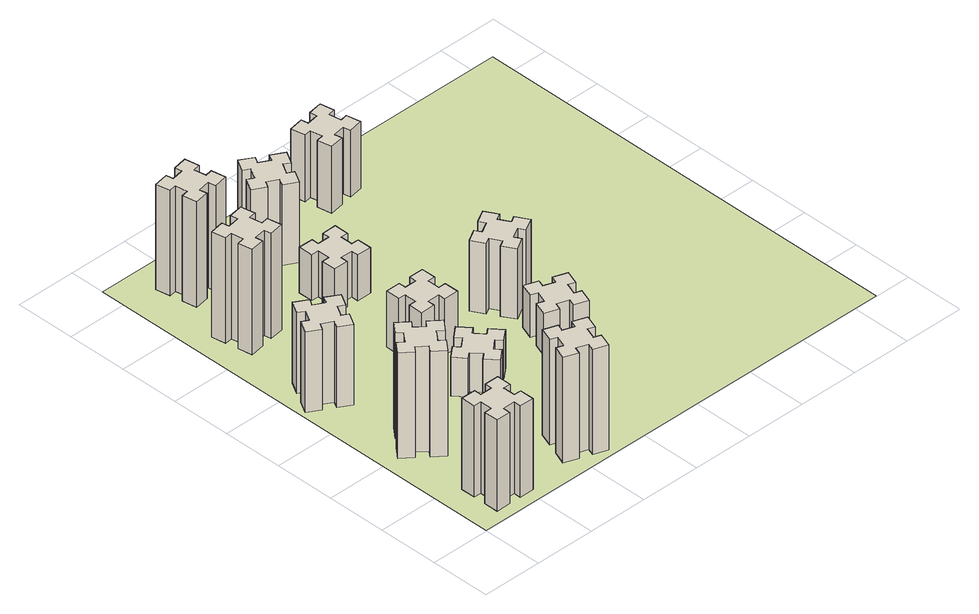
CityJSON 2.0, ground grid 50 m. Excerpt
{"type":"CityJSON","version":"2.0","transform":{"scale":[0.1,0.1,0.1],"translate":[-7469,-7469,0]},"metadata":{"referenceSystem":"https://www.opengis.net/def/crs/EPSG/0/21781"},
"CityObjects":{
"building1":{"type":"Building","attributes":{"class":"1000","function":"1000","usage":"1000","yearOfConstruction":2016,"roofType":"1000","measuredHeight":78,"storeysAboveGround":30,"storeysBelowGround":0},"geometry":[{"type":"Solid","lod":"1","boundaries":[[[[0,1,2,3,4,5,6,7,8,9,10,11,12,13,14,15,16,17,18,19]],[[17,16,20,21]],[[16,15,22,20]],[[15,14,23,22]],[[14,13,24,23]],[[13,12,25,24]],[[12,11,26,25]],[[11,10,27,26]],[[10,9,28,27]],[[9,8,29,28]],[[8,7,30,29]],[[7,6,31,30]],[[6,5,32,31]],[[5,4,33,32]],[[4,3,34,33]],[[3,2,35,34]],[[2,1,36,35]],[[1,0,37,36]],[[0,19,38,37]],[[19,18,39,38]],[[18,17,21,39]],[[24,25,26,27,28,29,30,31,32,33,34,35,36,37,38,39,21,20,22,23]]]]}]},
"building2":{"type":"Building","attributes":{"class":"1000","function":"1000","usage":"1000","yearOfConstruction":2016,"roofType":"1000","measuredHeight":90,"storeysAboveGround":30,"storeysBelowGround":0},"geometry":[{"type":"Solid","lod":"1","boundaries":[[[[40,41,42,43,44,45,46,47,48,49,50,51,52,53,54,55,56,57,58,59]],[[57,56,60,61]],[[56,55,62,60]],[[55,54,63,62]],[[54,53,64,63]],[[53,52,65,64]],[[52,51,66,65]],[[51,50,67,66]],[[50,49,68,67]],[[49,48,69,68]],[[48,47,70,69]],[[47,46,71,70]],[[46,45,72,71]],[[45,44,73,72]],[[44,43,74,73]],[[43,42,75,74]],[[42,41,76,75]],[[41,40,77,76]],[[40,59,78,77]],[[59,58,79,78]],[[58,57,61,79]],[[64,65,66,67,68,69,70,71,72,73,74,75,76,77,78,79,61,60,62,63]]]]}]},
"building3":{"type":"Building","attributes":{"class":"1000","function":"1000","usage":"1000","yearOfConstruction":2016,"roofType":"1000","measuredHeight":69,"storeysAboveGround":30,"storeysBelowGround":0},"geometry":[{"type":"Solid","lod":"1","boundaries":[[[[80,81,82,83,84,85,86,87,88,89,90,91,92,93,94,95,96,97,98,99]],[[97,96,100,101]],[[96,95,102,100]],[[95,94,103,102]],[[94,93,104,103]],[[93,92,105,104]],[[92,91,106,105]],[[91,90,107,106]],[[90,89,108,107]],[[89,88,109,108]],[[88,87,110,109]],[[87,86,111,110]],[[86,85,112,111]],[[85,84,113,112]],[[84,83,114,113]],[[83,82,115,114]],[[82,81,116,115]],[[81,80,117,116]],[[80,99,118,117]],[[99,98,119,118]],[[98,97,101,119]],[[104,105,106,107,108,109,110,111,112,113,114,115,116,117,118,119,101,100,102,103]]]]}]},
"building4":{"type":"Building","attributes":{"class":"1000","function":"1000","usage":"1000","yearOfConstruction":2016,"roofType":"1000","measuredHeight":90,"storeysAboveGround":30,"storeysBelowGround":0},"geometry":[{"type":"Solid","lod":"1","boundaries":[[[[120,121,122,123,124,125,126,127,128,129,130,131,132,133,134,135,136,137,138,139]],[[137,136,140,141]],[[136,135,142,140]],[[135,134,143,142]],[[134,133,144,143]],[[133,132,145,144]],[[132,131,146,145]],[[131,130,147,146]],[[130,129,148,147]],[[129,128,149,148]],[[128,127,150,149]],[[127,126,151,150]],[[126,125,152,151]],[[125,124,153,152]],[[124,123,154,153]],[[123,122,155,154]],[[122,121,156,155]],[[121,120,157,156]],[[120,139,158,157]],[[139,138,159,158]],[[138,137,141,159]],[[144,145,146,147,148,149,150,151,152,153,154,155,156,157,158,159,141,140,142,143]]]]}]},
"building5":{"type":"Building","attributes":{"class":"1000","function":"1000","usage":"1000","yearOfConstruction":2016,"roofType":"1000","measuredHeight":90,"storeysAboveGround":30,"storeysBelowGround":0},"geometry":[{"type":"Solid","lod":"1","boundaries":[[[[160,161,162,163,164,165,166,167,168,169,170,171,172,173,174,175,176,177,178,179]],[[177,176,180,181]],[[176,175,182,180]],[[175,174,183,182]],[[174,173,184,183]],[[173,172,185,184]],[[172,171,186,185]],[[171,170,187,186]],[[170,169,188,187]],[[169,168,189,188]],[[168,167,190,189]],[[167,166,191,190]],[[166,165,192,191]],[[165,164,193,192]],[[164,163,194,193]],[[163,162,195,194]],[[162,161,196,195]],[[161,160,197,196]],[[160,179,198,197]],[[179,178,199,198]],[[178,177,181,199]],[[184,185,186,187,188,189,190,191,192,193,194,195,196,197,198,199,181,180,182,183]]]]}]},
"building6":{"type":"Building","attributes":{"class":"1000","function":"1000","usage":"1000","yearOfConstruction":2016,"roofType":"1000","measuredHeight":90,"storeysAboveGround":30,"storeysBelowGround":0},"geometry":[{"type":"Solid","lod":"1","boundaries":[[[[200,201,202,203,204,205,206,207,208,209,210,211,212,213,214,215,216,217,218,219]],[[217,216,220,221]],[[216,215,222,220]],[[215,214,223,222]],[[214,213,224,223]],[[213,212,225,224]],[[212,211,226,225]],[[211,210,227,226]],[[210,209,228,227]],[[209,208,229,228]],[[208,207,230,229]],[[207,206,231,230]],[[206,205,232,231]],[[205,204,233,232]],[[204,203,234,233]],[[203,202,235,234]],[[202,201,236,235]],[[201,200,237,236]],[[200,219,238,237]],[[219,218,239,238]],[[218,217,221,239]],[[224,225,226,227,228,229,230,231,232,233,234,235,236,237,238,239,221,220,222,223]]]]}]},
"building7":{"type":"Building","attributes":{"class":"1000","function":"1000","usage":"1000","yearOfConstruction":2016,"roofType":"1000","measuredHeight":33,"storeysAboveGround":30,"storeysBelowGround":0},"geometry":[{"type":"Solid","lod":"1","boundaries":[[[[240,241,242,243,244,245,246,247,248,249,250,251,252,253,254,255,256,257,258,259]],[[257,256,260,261]],[[256,255,262,260]],[[255,254,263,262]],[[254,253,264,263]],[[253,252,265,264]],[[252,251,266,265]],[[251,250,267,266]],[[250,249,268,267]],[[249,248,269,268]],[[248,247,270,269]],[[247,246,271,270]],[[246,245,272,271]],[[245,244,273,272]],[[244,243,274,273]],[[243,242,275,274]],[[242,241,276,275]],[[241,240,277,276]],[[240,259,278,277]],[[259,258,279,278]],[[258,257,261,279]],[[264,265,266,267,268,269,270,271,272,273,274,275,276,277,278,279,261,260,262,263]]]]}]},
"building8":{"type":"Building","attributes":{"class":"1000","function":"1000","usage":"1000","yearOfConstruction":2016,"roofType":"1000","measuredHeight":48,"storeysAboveGround":30,"storeysBelowGround":0},"geometry":[{"type":"Solid","lod":"1","boundaries":[[[[280,281,282,283,284,285,286,287,288,289,290,291,292,293,294,295,296,297,298,299]],[[297,296,300,301]],[[296,295,302,300]],[[295,294,303,302]],[[294,293,304,303]],[[293,292,305,304]],[[292,291,306,305]],[[291,290,307,306]],[[290,289,308,307]],[[289,288,309,308]],[[288,287,310,309]],[[287,286,311,310]],[[286,285,312,311]],[[285,284,313,312]],[[284,283,314,313]],[[283,282,315,314]],[[282,281,316,315]],[[281,280,317,316]],[[280,299,318,317]],[[299,298,319,318]],[[298,297,301,319]],[[304,305,306,307,308,309,310,311,312,313,314,315,316,317,318,319,301,300,302,303]]]]}]},
"building9":{"type":"Building","attributes":{"class":"1000","function":"1000","usage":"1000","yearOfConstruction":2016,"roofType":"1000","measuredHeight":39,"storeysAboveGround":30,"storeysBelowGround":0},"geometry":[{"type":"Solid","lod":"1","boundaries":[[[[320,321,322,323,324,325,326,327,328,329,330,331,332,333,334,335,336,337,338,339]],[[337,336,340,341]],[[336,335,342,340]],[[335,334,343,342]],[[334,333,344,343]],[[333,332,345,344]],[[332,331,346,345]],[[331,330,347,346]],[[330,329,348,347]],[[329,328,349,348]],[[328,327,350,349]],[[327,326,351,350]],[[326,325,352,351]],[[325,324,353,352]],[[324,323,354,353]],[[323,322,355,354]],[[322,321,356,355]],[[321,320,357,356]],[[320,339,358,357]],[[339,338,359,358]],[[338,337,341,359]],[[344,345,346,347,348,349,350,351,352,353,354,355,356,357,358,359,341,340,342,343]]]]}]},
"building10":{"type":"Building","attributes":{"class":"1000","function":"1000","usage":"1000","yearOfConstruction":2016,"roofType":"1000","measuredHeight":69,"storeysAboveGround":30,"storeysBelowGround":0},"geometry":[{"type":"Solid","lod":"1","boundaries":[[[[360,361,362,363,364,365,366,367,368,369,370,371,372,373,374,375,376,377,378,379]],[[377,376,380,381]],[[376,375,382,380]],[[375,374,383,382]],[[374,373,384,383]],[[373,372,385,384]],[[372,371,386,385]],[[371,370,387,386]],[[370,369,388,387]],[[369,368,389,388]],[[368,367,390,389]],[[367,366,391,390]],[[366,365,392,391]],[[365,364,393,392]],[[364,363,394,393]],[[363,362,395,394]],[[362,361,396,395]],[[361,360,397,396]],[[360,379,398,397]],[[379,378,399,398]],[[378,377,381,399]],[[384,385,386,387,388,389,390,391,392,393,394,395,396,397,398,399,381,380,382,383]]]]}]},
"building11":{"type":"Building","attributes":{"class":"1000","function":"1000","usage":"1000","yearOfConstruction":2016,"roofType":"1000","measuredHeight":36,"storeysAboveGround":30,"storeysBelowGround":0},"geometry":[{"type":"Solid","lod":"1","boundaries":[[[[400,401,402,403,404,405,406,407,408,409,410,411,412,413,414,415,416,417,418,419]],[[417,416,420,421]],[[416,415,422,420]],[[415,414,423,422]],[[414,413,424,423]],[[413,412,425,424]],[[412,411,426,425]],[[411,410,427,426]],[[410,409,428,427]],[[409,408,429,428]],[[408,407,430,429]],[[407,406,431,430]],[[406,405,432,431]],[[405,404,433,432]],[[404,403,434,433]],[[403,402,435,434]],[[402,401,436,435]],[[401,400,437,436]],[[400,419,438,437]],[[419,418,439,438]],[[418,417,421,439]],[[424,425,426,427,428,429,430,431,432,433,434,435,436,437,438,439,421,420,422,423]]]]}]},
"building12":{"type":"Building","attributes":{"class":"1000","function":"1000","usage":"1000","yearOfConstruction":2016,"roofType":"1000","measuredHeight":60,"storeysAboveGround":30,"storeysBelowGround":0},"geometry":[{"type":"Solid","lod":"1","boundaries":[[[[440,441,442,443,444,445,446,447,448,449,450,451,452,453,454,455,456,457,458,459]],[[457,456,460,461]],[[456,455,462,460]],[[455,454,463,462]],[[454,453,464,463]],[[453,452,465,464]],[[452,451,466,465]],[[451,450,467,466]],[[450,449,468,467]],[[449,448,469,468]],[[448,447,470,469]],[[447,446,471,470]],[[446,445,472,471]],[[445,444,473,472]],[[444,443,474,473]],[[443,442,475,474]],[[442,441,476,475]],[[441,440,477,476]],[[440,459,478,477]],[[459,458,479,478]],[[458,457,461,479]],[[464,465,466,467,468,469,470,471,472,473,474,475,476,477,478,479,461,460,462,463]]]]}]},
"building13":{"type":"Building","attributes":{"class":"1000","function":"1000","usage":"1000","yearOfConstruction":2016,"roofType":"1000","measuredHeight":57,"storeysAboveGround":30,"storeysBelowGround":0},"geometry":[{"type":"Solid","lod":"1","boundaries":[[[[480,481,482,483,484,485,486,487,488,489,490,491,492,493,494,495,496,497,498,499]],[[497,496,500,501]],[[496,495,502,500]],[[495,494,503,502]],[[494,493,504,503]],[[493,492,505,504]],[[492,491,506,505]],[[491,490,507,506]],[[490,489,508,507]],[[489,488,509,508]],[[488,487,510,509]],[[487,486,511,510]],[[486,485,512,511]],[[485,484,513,512]],[[484,483,514,513]],[[483,482,515,514]],[[482,481,516,515]],[[481,480,517,516]],[[480,499,518,517]],[[499,498,519,518]],[[498,497,501,519]],[[504,505,506,507,508,509,510,511,512,513,514,515,516,517,518,519,501,500,502,503]]]]}]},
"landuse1":{"type":"LandUse","attributes":{"name":"plot1","function":"1010"},"geometry":[{"type":"MultiSurface","lod":"1","boundaries":[[[520,521,522,523]]]}]}
},
"vertices":[
[265,325,0],[265,225,0],[205,225,0],[205,105,0],[325,105,0],[325,165,0],[425,165,0],[425,105,0],[545,105,0],[545,225,0],[485,225,0],[485,325,0],[545,325,0],[545,445,0],[425,445,0],[425,385,0],[325,385,0],[325,445,0],[205,445,0],[205,325,0],[325,385,780],[325,445,780],[425,385,780],[425,445,780],[545,445,780],[545,325,780],[485,325,780],[485,225,780],[545,225,780],[545,105,780],[425,105,780],[425,165,780],[325,165,780],[325,105,780],[205,105,780],[205,225,780],[265,225,780],[265,325,780],[205,325,780],[205,445,780],
[484,1067,0],[408,1132,0],[446,1178,0],[354,1255,0],[277,1163,0],[323,1124,0],[259,1048,0],[213,1086,0],[136,994,0],[228,917,0],[266,963,0],[343,899,0],[304,853,0],[396,776,0],[473,868,0],[427,906,0],[492,983,0],[538,944,0],[615,1036,0],[523,1113,0],[492,983,900],[538,944,900],[427,906,900],[473,868,900],[396,776,900],[304,853,900],[343,899,900],[266,963,900],[228,917,900],[136,994,900],[213,1086,900],[259,1048,900],[323,1124,900],[277,1163,900],[354,1255,900],[446,1178,900],[408,1132,900],[484,1067,900],[523,1113,900],[615,1036,900],
[374,1926,0],[287,1976,0],[317,2028,0],[213,2088,0],[153,1984,0],[205,1954,0],[155,1867,0],[103,1897,0],[43,1793,0],[147,1733,0],[177,1785,0],[264,1735,0],[234,1683,0],[338,1623,0],[398,1727,0],[346,1757,0],[396,1844,0],[448,1814,0],[508,1918,0],[404,1978,0],[396,1844,690],[448,1814,690],[346,1757,690],[398,1727,690],[338,1623,690],[234,1683,690],[264,1735,690],[177,1785,690],[147,1733,690],[43,1793,690],[103,1897,690],[155,1867,690],[205,1954,690],[153,1984,690],[213,2088,690],[317,2028,690],[287,1976,690],[374,1926,690],[404,1978,690],[508,1918,690],
[405,2812,0],[307,2795,0],[297,2854,0],[178,2833,0],[199,2715,0],[258,2725,0],[276,2627,0],[217,2617,0],[237,2498,0],[356,2519,0],[345,2578,0],[444,2596,0],[454,2537,0],[572,2557,0],[551,2676,0],[492,2665,0],[475,2764,0],[534,2774,0],[513,2892,0],[395,2871,0],[475,2764,900],[534,2774,900],[492,2665,900],[551,2676,900],[572,2557,900],[454,2537,900],[444,2596,900],[345,2578,900],[356,2519,900],[237,2498,900],[217,2617,900],[276,2627,900],[258,2725,900],[199,2715,900],[178,2833,900],[297,2854,900],[307,2795,900],[405,2812,900],[395,2871,900],[513,2892,900],
[1029,360,0],[995,266,0],[939,287,0],[897,174,0],[1010,133,0],[1031,189,0],[1125,155,0],[1104,99,0],[1217,57,0],[1258,170,0],[1202,191,0],[1236,285,0],[1292,264,0],[1333,377,0],[1220,418,0],[1200,362,0],[1106,396,0],[1127,452,0],[1014,493,0],[973,380,0],[1106,396,900],[1127,452,900],[1200,362,900],[1220,418,900],[1333,377,900],[1292,264,900],[1236,285,900],[1202,191,900],[1258,170,900],[1217,57,900],[1104,99,900],[1125,155,900],[1031,189,900],[1010,133,900],[897,174,900],[939,287,900],[995,266,900],[1029,360,900],[973,380,900],[1014,493,900],
[592,3305,0],[575,3404,0],[634,3414,0],[613,3532,0],[495,3511,0],[505,3452,0],[407,3435,0],[397,3494,0],[278,3473,0],[299,3355,0],[358,3365,0],[376,3267,0],[317,3257,0],[337,3138,0],[456,3159,0],[445,3218,0],[544,3236,0],[554,3177,0],[672,3197,0],[651,3316,0],[544,3236,900],[554,3177,900],[445,3218,900],[456,3159,900],[337,3138,900],[317,3257,900],[376,3267,900],[358,3365,900],[299,3355,900],[278,3473,900],[397,3494,900],[407,3435,900],[505,3452,900],[495,3511,900],[613,3532,900],[634,3414,900],[575,3404,900],[592,3305,900],[651,3316,900],[672,3197,900],
[1083,1332,0],[1006,1267,0],[968,1313,0],[876,1236,0],[953,1144,0],[999,1183,0],[1063,1106,0],[1017,1068,0],[1094,976,0],[1186,1053,0],[1148,1099,0],[1224,1163,0],[1263,1117,0],[1355,1194,0],[1278,1286,0],[1232,1248,0],[1167,1324,0],[1213,1363,0],[1136,1455,0],[1044,1378,0],[1167,1324,330],[1213,1363,330],[1232,1248,330],[1278,1286,330],[1355,1194,330],[1263,1117,330],[1224,1163,330],[1148,1099,330],[1186,1053,330],[1094,976,330],[1017,1068,330],[1063,1106,330],[999,1183,330],[953,1144,330],[876,1236,330],[968,1313,330],[1006,1267,330],[1083,1332,330],[1044,1378,330],[1136,1455,330],
[1225,1705,0],[1225,1805,0],[1285,1805,0],[1285,1925,0],[1165,1925,0],[1165,1865,0],[1065,1865,0],[1065,1925,0],[945,1925,0],[945,1805,0],[1005,1805,0],[1005,1705,0],[945,1705,0],[945,1585,0],[1065,1585,0],[1065,1645,0],[1165,1645,0],[1165,1585,0],[1285,1585,0],[1285,1705,0],[1165,1645,480],[1165,1585,480],[1065,1645,480],[1065,1585,480],[945,1585,480],[945,1705,480],[1005,1705,480],[1005,1805,480],[945,1805,480],[945,1925,480],[1065,1925,480],[1065,1865,480],[1165,1865,480],[1165,1925,480],[1285,1925,480],[1285,1805,480],[1225,1805,480],[1225,1705,480],[1285,1705,480],[1285,1585,480],
[1005,2645,0],[1005,2545,0],[945,2545,0],[945,2425,0],[1065,2425,0],[1065,2485,0],[1165,2485,0],[1165,2425,0],[1285,2425,0],[1285,2545,0],[1225,2545,0],[1225,2645,0],[1285,2645,0],[1285,2765,0],[1165,2765,0],[1165,2705,0],[1065,2705,0],[1065,2765,0],[945,2765,0],[945,2645,0],[1065,2705,390],[1065,2765,390],[1165,2705,390],[1165,2765,390],[1285,2765,390],[1285,2645,390],[1225,2645,390],[1225,2545,390],[1285,2545,390],[1285,2425,390],[1165,2425,390],[1165,2485,390],[1065,2485,390],[1065,2425,390],[945,2425,390],[945,2545,390],[1005,2545,390],[1005,2645,390],[945,2645,390],[945,2765,390],
[1186,3137,0],[1236,3224,0],[1288,3194,0],[1348,3298,0],[1244,3358,0],[1214,3306,0],[1127,3356,0],[1157,3408,0],[1053,3468,0],[993,3364,0],[1045,3334,0],[995,3247,0],[943,3277,0],[883,3173,0],[987,3113,0],[1017,3165,0],[1104,3115,0],[1074,3063,0],[1178,3003,0],[1238,3107,0],[1104,3115,690],[1074,3063,690],[1017,3165,690],[987,3113,690],[883,3173,690],[943,3277,690],[995,3247,690],[1045,3334,690],[993,3364,690],[1053,3468,690],[1157,3408,690],[1127,3356,690],[1214,3306,690],[1244,3358,690],[1348,3298,690],[1288,3194,690],[1236,3224,690],[1186,3137,690],[1238,3107,690],[1178,3003,690],
[1771,1129,0],[1865,1095,0],[1844,1039,0],[1957,997,0],[1998,1110,0],[1942,1131,0],[1976,1225,0],[2032,1204,0],[2073,1317,0],[1960,1358,0],[1940,1302,0],[1846,1336,0],[1867,1392,0],[1754,1433,0],[1713,1320,0],[1769,1300,0],[1735,1206,0],[1679,1227,0],[1637,1114,0],[1750,1073,0],[1735,1206,360],[1679,1227,360],[1769,1300,360],[1713,1320,360],[1754,1433,360],[1867,1392,360],[1846,1336,360],[1940,1302,360],[1960,1358,360],[2073,1317,360],[2032,1204,360],[1976,1225,360],[1942,1131,360],[1998,1110,360],[1957,997,360],[1844,1039,360],[1865,1095,360],[1771,1129,360],[1750,1073,360],[1637,1114,360],
[1844,1876,0],[1757,1826,0],[1727,1878,0],[1623,1818,0],[1683,1714,0],[1735,1744,0],[1785,1657,0],[1733,1627,0],[1793,1523,0],[1897,1583,0],[1867,1635,0],[1954,1685,0],[1984,1633,0],[2088,1693,0],[2028,1797,0],[1976,1767,0],[1926,1854,0],[1978,1884,0],[1918,1988,0],[1814,1928,0],[1926,1854,600],[1978,1884,600],[1976,1767,600],[2028,1797,600],[2088,1693,600],[1984,1633,600],[1954,1685,600],[1867,1635,600],[1897,1583,600],[1793,1523,600],[1733,1627,600],[1785,1657,600],[1735,1744,600],[1683,1714,600],[1623,1818,600],[1727,1878,600],[1757,1826,600],[1844,1876,600],[1814,1928,600],[1918,1988,600],
[1738,3465,0],[1756,3367,0],[1697,3357,0],[1717,3238,0],[1836,3259,0],[1825,3318,0],[1924,3336,0],[1934,3277,0],[2052,3297,0],[2031,3416,0],[1972,3405,0],[1955,3504,0],[2014,3514,0],[1993,3632,0],[1875,3611,0],[1885,3552,0],[1787,3535,0],[1777,3594,0],[1658,3573,0],[1679,3455,0],[1787,3535,570],[1777,3594,570],[1885,3552,570],[1875,3611,570],[1993,3632,570],[2014,3514,570],[1955,3504,570],[1972,3405,570],[2031,3416,570],[2052,3297,570],[1934,3277,570],[1924,3336,570],[1825,3318,570],[1836,3259,570],[1717,3238,570],[1697,3357,570],[1756,3367,570],[1738,3465,570],[1679,3455,570],[1658,3573,570],
[5,3705,0],[3705,3705,0],[3705,5,0],[5,5,0]
]}
